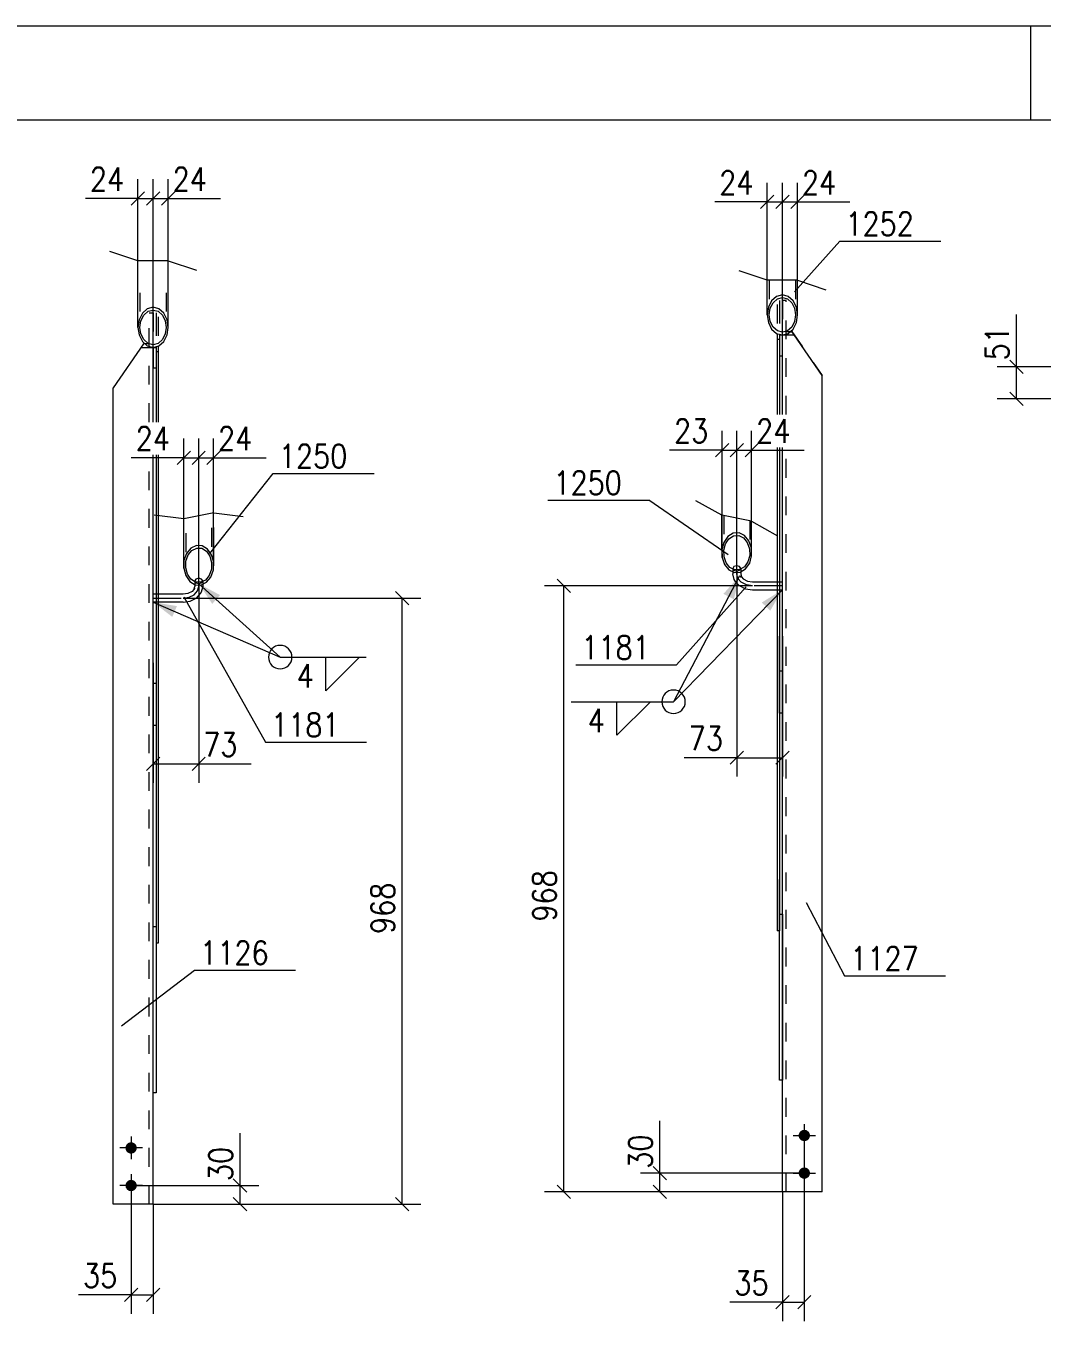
# Model space of a CAD drawing. Header units: millimetres. Extents: x 5 to 846, y 5 to 599.
# Drawn here: x 369.1 to 477.2, y 461.2 to 599 of the extents above; entities that cross this region are included whole.
import ezdxf

# ---------------------------------------------------------------- set-up
doc = ezdxf.new("R2010")
doc.units = ezdxf.units.MM
for name, pattern in [('XKITLINE00', [0]), ('XKITLINE02', [4, 2, -2]), ('XKITLINE03', [6, 3, -1, 1, -1])]:
    doc.linetypes.add(name, pattern=pattern)
for name, color, linetype, lineweight in [('Cota', 4, 'Continuous', 0), ('Marca da peça', 2, 'Continuous', 0), ('Objeto gráfico', 3, 'Continuous', 0), ('Outro tipo de objeto', 7, 'Continuous', 0), ('Parafuso', 3, 'Continuous', 0), ('Peça', 2, 'Continuous', 0), ('Solda', 1, 'Continuous', 0)]:
    doc.layers.add(name, color=color, linetype=linetype, lineweight=lineweight)
doc.styles.add('ROMANS', font='ROMANS__.TTF')
doc.styles.add('SIMPLEX', font='SIMPLEX_.TTF')

# ---------------------------------------------------------------- blocks, each defined once
blk = doc.blocks.new('*A42')
at = {"layer": 'Peça', "color": 7, "linetype": 'XKITLINE02', "lineweight": 0}
for p, q in [((382.99, 568.03), (382.99, 564.87)), ((383.22, 568.03), (383.22, 564.93))]:
    blk.add_line(p, q, dxfattribs=at)
at = {"layer": 'Peça', "color": 4, "linetype": 'XKITLINE00', "lineweight": 0}
for p, q in [((382.99, 564.87), (382.99, 556.84)), ((382.99, 564.35), (383.22, 564.35)), ((383.22, 564.93), (383.22, 556.84)), ((382.99, 553.34), (382.99, 501.38)), ((383.22, 553.34), (383.22, 501.38)), ((383.22, 501.38), (382.99, 501.38))]:
    blk.add_line(p, q, dxfattribs=at)
blk = doc.blocks.new('*A43')
at = {"layer": 'Peça', "color": 7, "linetype": 'XKITLINE02', "lineweight": 0}
for p, q in [((382.67, 568.47), (382.67, 564.79)), ((382.99, 568.47), (382.99, 564.87))]:
    blk.add_line(p, q, dxfattribs=at)
at = {"layer": 'Peça', "color": 4, "linetype": 'XKITLINE00', "lineweight": 0}
for p, q in [((382.67, 564.79), (382.99, 564.79)), ((382.67, 564.79), (382.67, 562.58)), ((382.99, 564.87), (382.99, 562.58)), ((382.99, 562.58), (382.67, 562.58))]:
    blk.add_line(p, q, dxfattribs=at)
blk = doc.blocks.new('*A44')
at = {"layer": 'Peça', "color": 4, "linetype": 'XKITLINE00', "lineweight": 0}
for p, q in [((381.06, 566.92), (381.06, 570.6)), ((384.28, 566.92), (384.28, 570.6)), ((381.53, 568.43), (381.18, 567.74)), ((381.38, 567.63), (381.68, 568.23)), ((382.05, 568.89), (381.53, 568.43)), ((381.68, 568.23), (382.14, 568.63)), ((382.67, 569.06), (382.05, 568.89)), ((382.14, 568.63), (382.67, 568.77)), ((383.29, 568.89), (382.67, 569.06)), ((382.67, 568.77), (383.2, 568.63)), ((383.2, 568.63), (383.66, 568.23)), ((383.81, 568.43), (383.29, 568.89)), ((383.66, 568.23), (383.96, 567.63)), ((384.16, 567.74), (383.81, 568.43)), ((381.18, 567.74), (381.06, 566.92)), ((381.06, 566.92), (381.18, 566.11)), ((381.28, 566.92), (381.38, 567.63)), ((381.38, 566.22), (381.28, 566.92)), ((383.96, 567.63), (384.06, 566.92)), ((384.06, 566.92), (383.96, 566.22)), ((384.28, 566.92), (384.16, 567.74)), ((384.16, 566.11), (384.28, 566.92)), ((381.18, 566.11), (381.53, 565.41)), ((381.68, 565.62), (381.38, 566.22)), ((381.53, 565.41), (382.05, 564.95)), ((382.14, 565.22), (381.68, 565.62)), ((382.67, 565.08), (382.14, 565.22)), ((383.2, 565.22), (382.67, 565.08)), ((383.66, 565.62), (383.2, 565.22)), ((383.29, 564.95), (383.81, 565.41)), ((383.96, 566.22), (383.66, 565.62)), ((383.81, 565.41), (384.16, 566.11)), ((382.05, 564.95), (382.67, 564.79)), ((382.67, 564.79), (383.29, 564.95))]:
    blk.add_line(p, q, dxfattribs=at)
at = {"layer": 'Peça', "color": 7, "linetype": 'XKITLINE02', "lineweight": 0}
for p, q in [((381.28, 570.6), (381.28, 566.92)), ((384.06, 570.6), (384.06, 566.92))]:
    blk.add_line(p, q, dxfattribs=at)
blk = doc.blocks.new('*A45')
at = {"layer": 'Peça', "color": 7, "linetype": 'XKITLINE02', "lineweight": 0}
blk.add_line((382.67, 503.15), (382.67, 506.83), dxfattribs=at)
at = {"layer": 'Peça', "color": 4, "linetype": 'XKITLINE00', "lineweight": 0}
for p, q in [((382.99, 506.83), (382.99, 485.48)), ((382.67, 503.15), (382.99, 503.15)), ((382.67, 485.48), (382.67, 503.15)), ((382.99, 485.48), (382.67, 485.48))]:
    blk.add_line(p, q, dxfattribs=at)
blk = doc.blocks.new('*A46')
at = {"layer": 'Peça', "color": 4, "linetype": 'XKITLINE00', "lineweight": 0}
for p, q in [((382.67, 524.55), (382.67, 532.74)), ((382.99, 532.74), (382.99, 524.55)), ((382.67, 529.06), (382.99, 529.06)), ((382.99, 524.55), (382.67, 524.55))]:
    blk.add_line(p, q, dxfattribs=at)
blk = doc.blocks.new('*A47')
at = {"layer": 'Peça', "color": 4, "linetype": 'XKITLINE00', "lineweight": 0}
for p, q in [((385.94, 541.28), (385.94, 544.96)), ((389.12, 541.94), (389.12, 545.62)), ((386.69, 543.43), (386.23, 542.87)), ((386.4, 542.7), (386.8, 543.19)), ((387.28, 543.72), (386.69, 543.43)), ((386.8, 543.19), (387.31, 543.44)), ((387.91, 543.68), (387.28, 543.72)), ((387.31, 543.44), (387.86, 543.41)), ((387.86, 543.41), (388.35, 543.1)), ((388.48, 543.33), (387.91, 543.68)), ((388.35, 543.1), (388.72, 542.57)), ((388.9, 542.72), (388.48, 543.33)), ((385.96, 542.12), (385.94, 541.28)), ((386.23, 542.87), (385.96, 542.12)), ((386.15, 541.33), (386.17, 542.05)), ((386.17, 542.05), (386.4, 542.7)), ((388.72, 542.57), (388.9, 541.9)), ((388.9, 541.9), (388.88, 541.18)), ((389.12, 541.94), (388.9, 542.72)), ((389.09, 541.11), (389.12, 541.94)), ((385.94, 541.28), (386.15, 540.5)), ((386.34, 540.65), (386.15, 541.33)), ((386.15, 540.5), (386.58, 539.89)), ((386.7, 540.12), (386.34, 540.65)), ((388.65, 540.52), (388.25, 540.03)), ((388.36, 539.79), (388.83, 540.35)), ((388.88, 541.18), (388.65, 540.52)), ((388.83, 540.35), (389.09, 541.11)), ((386.58, 539.89), (387.15, 539.54)), ((387.2, 539.82), (386.7, 540.12)), ((387.15, 539.54), (387.77, 539.5)), ((387.74, 539.79), (387.2, 539.82)), ((388.25, 540.03), (387.74, 539.79)), ((387.77, 539.5), (388.36, 539.79))]:
    blk.add_line(p, q, dxfattribs=at)
at = {"layer": 'Peça', "color": 7, "linetype": 'XKITLINE02', "lineweight": 0}
for p, q in [((386.15, 545.01), (386.15, 541.33)), ((388.9, 545.58), (388.9, 541.9))]:
    blk.add_line(p, q, dxfattribs=at)
blk = doc.blocks.new('*A48')
at = {"layer": 'Peça', "color": 4, "linetype": 'XKITLINE00', "lineweight": 0}
for p, q in [((387.02, 539.04), (386.83, 538.83)), ((387.01, 539), (387.1, 539.36)), ((387.1, 539.56), (387.1, 539.36)), ((387.95, 539.36), (387.79, 538.75)), ((387.95, 539.59), (387.95, 539.36)), ((382.99, 538.52), (382.67, 538.52)), ((382.99, 537.68), (382.67, 537.68)), ((385.86, 538.52), (383.22, 538.52)), ((385.86, 537.68), (383.22, 537.68)), ((386.38, 538.6), (385.86, 538.52)), ((385.86, 537.68), (386.61, 537.79)), ((386.83, 538.83), (386.38, 538.6)), ((386.61, 537.79), (387.25, 538.11)), ((387.68, 538.59), (387.25, 538.11)), ((387.79, 538.75), (387.68, 538.59))]:
    blk.add_line(p, q, dxfattribs=at)
at = {"layer": 'Peça', "color": 7, "linetype": 'XKITLINE02', "lineweight": 0}
for p, q in [((387.01, 539), (387.12, 539.16)), ((387.12, 539.16), (387.02, 539.04)), ((387.23, 540.14), (387.1, 539.94)), ((387.1, 539.94), (387.1, 539.56)), ((387.1, 539.94), (387.23, 539.75)), ((387.53, 540.22), (387.23, 540.14)), ((387.23, 539.75), (387.53, 539.67)), ((387.83, 540.14), (387.53, 540.22)), ((387.53, 539.67), (387.83, 539.75)), ((387.95, 539.94), (387.83, 540.14)), ((387.83, 539.75), (387.95, 539.94)), ((387.95, 539.94), (387.95, 539.59)), ((382.67, 537.68), (382.67, 538.52)), ((383.22, 538.52), (382.99, 538.52)), ((383.22, 537.68), (382.99, 537.68))]:
    blk.add_line(p, q, dxfattribs=at)
at = {"layer": 'Peça', "color": 7, "linetype": 'XKITLINE03', "lineweight": 0}
for p, q in [((387.4, 538.88), (387.53, 539.36)), ((387.53, 539.36), (387.53, 539.94)), ((382.67, 538.1), (385.86, 538.1)), ((385.86, 538.1), (386.5, 538.2)), ((386.5, 538.2), (387.04, 538.47)), ((387.04, 538.47), (387.4, 538.88))]:
    blk.add_line(p, q, dxfattribs=at)
blk = doc.blocks.new('*A49')
at = {"layer": 'Parafuso'}
for points in [[(380.31, 479), (380.28, 479), (380.25, 479), (380.22, 479.01), (380.19, 479.02), (380.16, 479.02), (380.13, 479.03), (380.11, 479.04), (380.08, 479.06), (380.05, 479.07), (380.03, 479.08), (380, 479.1), (379.98, 479.12), (379.96, 479.13), (379.93, 479.15), (379.91, 479.17), (379.89, 479.2), (379.87, 479.22), (379.85, 479.24), (379.84, 479.26), (379.82, 479.29), (379.81, 479.32), (379.79, 479.34), (379.78, 479.37), (379.77, 479.4), (379.76, 479.42), (379.75, 479.45), (379.75, 479.48), (379.74, 479.51), (379.74, 479.54), (379.74, 479.57), (379.74, 479.6), (379.74, 479.63), (379.74, 479.66), (379.74, 479.69), (379.75, 479.72), (379.75, 479.74), (379.76, 479.77), (379.77, 479.8), (379.78, 479.83), (379.79, 479.85), (379.81, 479.88), (379.82, 479.91), (379.84, 479.93), (379.85, 479.96), (379.87, 479.98), (379.89, 480), (379.91, 480.02), (379.93, 480.04), (379.96, 480.06), (379.98, 480.08), (380, 480.1), (380.03, 480.11), (380.05, 480.13), (380.08, 480.14), (380.11, 480.15), (380.13, 480.16), (380.16, 480.17), (380.19, 480.18), (380.22, 480.19), (380.25, 480.19), (380.28, 480.2), (380.31, 480.2), (380.34, 480.2), (380.37, 480.2), (380.4, 480.2), (380.42, 480.19), (380.45, 480.19), (380.48, 480.18), (380.51, 480.17), (380.54, 480.16), (380.57, 480.15), (380.59, 480.14), (380.62, 480.13), (380.65, 480.11), (380.67, 480.1), (380.69, 480.08), (380.72, 480.06), (380.74, 480.04), (380.76, 480.02), (380.78, 480), (380.8, 479.98), (380.82, 479.96), (380.84, 479.93), (380.85, 479.91), (380.87, 479.88), (380.88, 479.85), (380.89, 479.83), (380.9, 479.8), (380.91, 479.77), (380.92, 479.74), (380.93, 479.72), (380.93, 479.69), (380.93, 479.66), (380.94, 479.63), (380.94, 479.6), (380.94, 479.57), (380.93, 479.54), (380.93, 479.51), (380.93, 479.48), (380.92, 479.45), (380.91, 479.42), (380.9, 479.4), (380.89, 479.37), (380.88, 479.34), (380.87, 479.32), (380.85, 479.29), (380.84, 479.26), (380.82, 479.24), (380.8, 479.22), (380.78, 479.2), (380.76, 479.17), (380.74, 479.15), (380.72, 479.13), (380.69, 479.12), (380.67, 479.1), (380.65, 479.08), (380.62, 479.07), (380.59, 479.06), (380.57, 479.04), (380.54, 479.03), (380.51, 479.02), (380.48, 479.02), (380.45, 479.01), (380.42, 479), (380.4, 479), (380.37, 479), (380.34, 479)], [(380.31, 475), (380.28, 475), (380.25, 475), (380.22, 475.01), (380.19, 475.02), (380.16, 475.02), (380.13, 475.03), (380.11, 475.04), (380.08, 475.06), (380.05, 475.07), (380.03, 475.08), (380, 475.1), (379.98, 475.12), (379.96, 475.13), (379.93, 475.15), (379.91, 475.17), (379.89, 475.2), (379.87, 475.22), (379.85, 475.24), (379.84, 475.26), (379.82, 475.29), (379.81, 475.32), (379.79, 475.34), (379.78, 475.37), (379.77, 475.4), (379.76, 475.42), (379.75, 475.45), (379.75, 475.48), (379.74, 475.51), (379.74, 475.54), (379.74, 475.57), (379.74, 475.6), (379.74, 475.63), (379.74, 475.66), (379.74, 475.69), (379.75, 475.72), (379.75, 475.74), (379.76, 475.77), (379.77, 475.8), (379.78, 475.83), (379.79, 475.85), (379.81, 475.88), (379.82, 475.91), (379.84, 475.93), (379.85, 475.96), (379.87, 475.98), (379.89, 476), (379.91, 476.02), (379.93, 476.04), (379.96, 476.06), (379.98, 476.08), (380, 476.1), (380.03, 476.11), (380.05, 476.13), (380.08, 476.14), (380.11, 476.15), (380.13, 476.16), (380.16, 476.17), (380.19, 476.18), (380.22, 476.19), (380.25, 476.19), (380.28, 476.2), (380.31, 476.2), (380.34, 476.2), (380.37, 476.2), (380.4, 476.2), (380.42, 476.19), (380.45, 476.19), (380.48, 476.18), (380.51, 476.17), (380.54, 476.16), (380.57, 476.15), (380.59, 476.14), (380.62, 476.13), (380.65, 476.11), (380.67, 476.1), (380.69, 476.08), (380.72, 476.06), (380.74, 476.04), (380.76, 476.02), (380.78, 476), (380.8, 475.98), (380.82, 475.96), (380.84, 475.93), (380.85, 475.91), (380.87, 475.88), (380.88, 475.85), (380.89, 475.83), (380.9, 475.8), (380.91, 475.77), (380.92, 475.74), (380.93, 475.72), (380.93, 475.69), (380.93, 475.66), (380.94, 475.63), (380.94, 475.6), (380.94, 475.57), (380.93, 475.54), (380.93, 475.51), (380.93, 475.48), (380.92, 475.45), (380.91, 475.42), (380.9, 475.4), (380.89, 475.37), (380.88, 475.34), (380.87, 475.32), (380.85, 475.29), (380.84, 475.26), (380.82, 475.24), (380.8, 475.22), (380.78, 475.2), (380.76, 475.17), (380.74, 475.15), (380.72, 475.13), (380.69, 475.12), (380.67, 475.1), (380.65, 475.08), (380.62, 475.07), (380.59, 475.06), (380.57, 475.04), (380.54, 475.03), (380.51, 475.02), (380.48, 475.02), (380.45, 475.01), (380.42, 475), (380.4, 475), (380.37, 475), (380.34, 475)]]:
    blk.add_hatch(color=7, dxfattribs=at).paths.add_polyline_path(points, flags=17)
at = {"layer": 'Parafuso', "color": 7, "linetype": 'XKITLINE00', "lineweight": 0}
for p, q in [((380.34, 480.8), (380.34, 478.4)), ((381.54, 479.6), (379.14, 479.6)), ((381.54, 475.6), (379.14, 475.6)), ((380.34, 476.8), (380.34, 474.4))]:
    blk.add_line(p, q, dxfattribs=at)
blk = doc.blocks.new('*A50')
at = {"layer": 'Peça', "color": 7, "linetype": 'XKITLINE02', "lineweight": 0}
for p, q in [((382.25, 556.84), (382.25, 568.47)), ((382.25, 568.47), (382.67, 568.47)), ((382.67, 564.79), (382.67, 568.47)), ((382.25, 565.16), (381.82, 565.16)), ((382.25, 473.6), (382.25, 553.34))]:
    blk.add_line(p, q, dxfattribs=at)
at = {"layer": 'Peça', "color": 4, "linetype": 'XKITLINE00', "lineweight": 0}
for p, q in [((381.67, 565.16), (378.44, 560.49)), ((381.82, 565.16), (381.67, 565.16)), ((381.42, 564.79), (382.67, 564.79)), ((382.67, 556.84), (382.67, 564.79)), ((378.44, 473.6), (378.44, 560.49)), ((382.67, 473.6), (382.67, 553.34)), ((382.67, 473.6), (378.44, 473.6))]:
    blk.add_line(p, q, dxfattribs=at)
blk = doc.blocks.new('*A59')
at = {"layer": 'Peça', "color": 4, "linetype": 'XKITLINE00', "lineweight": 0}
for p, q in [((443.17, 543.26), (443.17, 546.94)), ((446.35, 542.61), (446.35, 546.29)), ((443.81, 544.66), (443.39, 544.04)), ((444.38, 545.01), (443.81, 544.66)), ((443.94, 544.43), (444.43, 544.73)), ((445.01, 545.04), (444.38, 545.01)), ((444.43, 544.73), (444.98, 544.76)), ((444.98, 544.76), (445.49, 544.51)), ((445.6, 544.76), (445.01, 545.04)), ((445.49, 544.51), (445.89, 544.02)), ((446.06, 544.19), (445.6, 544.76)), ((443.39, 544.04), (443.17, 543.26)), ((443.17, 543.26), (443.2, 542.43)), ((443.39, 543.22), (443.57, 543.9)), ((443.41, 542.5), (443.39, 543.22)), ((443.57, 543.9), (443.94, 544.43)), ((445.89, 544.02), (446.12, 543.37)), ((446.33, 543.44), (446.06, 544.19)), ((446.12, 543.37), (446.14, 542.65)), ((446.35, 542.61), (446.33, 543.44)), ((443.2, 542.43), (443.46, 541.68)), ((443.64, 541.85), (443.41, 542.5)), ((444.04, 541.36), (443.64, 541.85)), ((445.95, 541.97), (445.59, 541.44)), ((445.71, 541.21), (446.14, 541.82)), ((446.14, 542.65), (445.95, 541.97)), ((446.14, 541.82), (446.35, 542.61)), ((443.46, 541.68), (443.93, 541.11)), ((443.93, 541.11), (444.52, 540.83)), ((444.55, 541.11), (444.04, 541.36)), ((444.52, 540.83), (445.14, 540.86)), ((445.09, 541.14), (444.55, 541.11)), ((445.59, 541.44), (445.09, 541.14)), ((445.14, 540.86), (445.71, 541.21))]:
    blk.add_line(p, q, dxfattribs=at)
at = {"layer": 'Peça', "color": 7, "linetype": 'XKITLINE02', "lineweight": 0}
for p, q in [((443.39, 546.9), (443.39, 543.22)), ((446.14, 546.33), (446.14, 542.65))]:
    blk.add_line(p, q, dxfattribs=at)
blk = doc.blocks.new('*A60')
at = {"layer": 'Peça', "color": 7, "linetype": 'XKITLINE02', "lineweight": 0}
for p, q in [((449.07, 569.35), (449.07, 566.26)), ((449.3, 569.35), (449.3, 566.2))]:
    blk.add_line(p, q, dxfattribs=at)
at = {"layer": 'Peça', "color": 4, "linetype": 'XKITLINE00', "lineweight": 0}
for p, q in [((449.07, 566.26), (449.07, 557.65)), ((449.07, 565.67), (449.3, 565.67)), ((449.3, 566.2), (449.3, 557.65)), ((449.07, 554.15), (449.07, 502.7)), ((449.3, 554.15), (449.3, 502.7)), ((449.3, 502.7), (449.07, 502.7))]:
    blk.add_line(p, q, dxfattribs=at)
blk = doc.blocks.new('*A61')
at = {"layer": 'Parafuso'}
for points in [[(451.98, 481.52), (452.01, 481.52), (452.04, 481.51), (452.07, 481.51), (452.1, 481.5), (452.13, 481.5), (452.16, 481.49), (452.18, 481.48), (452.21, 481.46), (452.24, 481.45), (452.26, 481.44), (452.29, 481.42), (452.31, 481.4), (452.33, 481.38), (452.36, 481.37), (452.38, 481.35), (452.4, 481.32), (452.42, 481.3), (452.44, 481.28), (452.45, 481.25), (452.47, 481.23), (452.48, 481.2), (452.5, 481.18), (452.51, 481.15), (452.52, 481.12), (452.53, 481.1), (452.54, 481.07), (452.54, 481.04), (452.55, 481.01), (452.55, 480.98), (452.55, 480.95), (452.55, 480.92), (452.55, 480.89), (452.55, 480.86), (452.55, 480.83), (452.54, 480.8), (452.54, 480.78), (452.53, 480.75), (452.52, 480.72), (452.51, 480.69), (452.5, 480.66), (452.48, 480.64), (452.47, 480.61), (452.45, 480.59), (452.44, 480.56), (452.42, 480.54), (452.4, 480.52), (452.38, 480.5), (452.36, 480.48), (452.33, 480.46), (452.31, 480.44), (452.29, 480.42), (452.26, 480.41), (452.24, 480.39), (452.21, 480.38), (452.18, 480.37), (452.16, 480.36), (452.13, 480.35), (452.1, 480.34), (452.07, 480.33), (452.04, 480.33), (452.01, 480.32), (451.98, 480.32), (451.95, 480.32), (451.92, 480.32), (451.89, 480.32), (451.87, 480.33), (451.84, 480.33), (451.81, 480.34), (451.78, 480.35), (451.75, 480.36), (451.72, 480.37), (451.7, 480.38), (451.67, 480.39), (451.65, 480.41), (451.62, 480.42), (451.6, 480.44), (451.57, 480.46), (451.55, 480.48), (451.53, 480.5), (451.51, 480.52), (451.49, 480.54), (451.47, 480.56), (451.45, 480.59), (451.44, 480.61), (451.42, 480.64), (451.41, 480.66), (451.4, 480.69), (451.39, 480.72), (451.38, 480.75), (451.37, 480.78), (451.37, 480.8), (451.36, 480.83), (451.36, 480.86), (451.35, 480.89), (451.35, 480.92), (451.35, 480.95), (451.36, 480.98), (451.36, 481.01), (451.37, 481.04), (451.37, 481.07), (451.38, 481.1), (451.39, 481.12), (451.4, 481.15), (451.41, 481.18), (451.42, 481.2), (451.44, 481.23), (451.45, 481.25), (451.47, 481.28), (451.49, 481.3), (451.51, 481.32), (451.53, 481.35), (451.55, 481.37), (451.57, 481.38), (451.6, 481.4), (451.62, 481.42), (451.65, 481.44), (451.67, 481.45), (451.7, 481.46), (451.72, 481.48), (451.75, 481.49), (451.78, 481.5), (451.81, 481.5), (451.84, 481.51), (451.87, 481.51), (451.89, 481.52), (451.92, 481.52), (451.95, 481.52)], [(451.98, 477.52), (452.01, 477.52), (452.04, 477.51), (452.07, 477.51), (452.1, 477.5), (452.13, 477.5), (452.16, 477.49), (452.18, 477.48), (452.21, 477.46), (452.24, 477.45), (452.26, 477.44), (452.29, 477.42), (452.31, 477.4), (452.33, 477.38), (452.36, 477.37), (452.38, 477.35), (452.4, 477.32), (452.42, 477.3), (452.44, 477.28), (452.45, 477.25), (452.47, 477.23), (452.48, 477.2), (452.5, 477.18), (452.51, 477.15), (452.52, 477.12), (452.53, 477.1), (452.54, 477.07), (452.54, 477.04), (452.55, 477.01), (452.55, 476.98), (452.55, 476.95), (452.55, 476.92), (452.55, 476.89), (452.55, 476.86), (452.55, 476.83), (452.54, 476.8), (452.54, 476.78), (452.53, 476.75), (452.52, 476.72), (452.51, 476.69), (452.5, 476.66), (452.48, 476.64), (452.47, 476.61), (452.45, 476.59), (452.44, 476.56), (452.42, 476.54), (452.4, 476.52), (452.38, 476.5), (452.36, 476.48), (452.33, 476.46), (452.31, 476.44), (452.29, 476.42), (452.26, 476.41), (452.24, 476.39), (452.21, 476.38), (452.18, 476.37), (452.16, 476.36), (452.13, 476.35), (452.1, 476.34), (452.07, 476.33), (452.04, 476.33), (452.01, 476.32), (451.98, 476.32), (451.95, 476.32), (451.92, 476.32), (451.89, 476.32), (451.87, 476.33), (451.84, 476.33), (451.81, 476.34), (451.78, 476.35), (451.75, 476.36), (451.72, 476.37), (451.7, 476.38), (451.67, 476.39), (451.65, 476.41), (451.62, 476.42), (451.6, 476.44), (451.57, 476.46), (451.55, 476.48), (451.53, 476.5), (451.51, 476.52), (451.49, 476.54), (451.47, 476.56), (451.45, 476.59), (451.44, 476.61), (451.42, 476.64), (451.41, 476.66), (451.4, 476.69), (451.39, 476.72), (451.38, 476.75), (451.37, 476.78), (451.37, 476.8), (451.36, 476.83), (451.36, 476.86), (451.35, 476.89), (451.35, 476.92), (451.35, 476.95), (451.36, 476.98), (451.36, 477.01), (451.37, 477.04), (451.37, 477.07), (451.38, 477.1), (451.39, 477.12), (451.4, 477.15), (451.41, 477.18), (451.42, 477.2), (451.44, 477.23), (451.45, 477.25), (451.47, 477.28), (451.49, 477.3), (451.51, 477.32), (451.53, 477.35), (451.55, 477.37), (451.57, 477.38), (451.6, 477.4), (451.62, 477.42), (451.65, 477.44), (451.67, 477.45), (451.7, 477.46), (451.72, 477.48), (451.75, 477.49), (451.78, 477.5), (451.81, 477.5), (451.84, 477.51), (451.87, 477.51), (451.89, 477.52), (451.92, 477.52), (451.95, 477.52)]]:
    blk.add_hatch(color=7, dxfattribs=at).paths.add_polyline_path(points, flags=17)
at = {"layer": 'Parafuso', "color": 7, "linetype": 'XKITLINE00', "lineweight": 0}
for p, q in [((451.95, 482.12), (451.95, 479.72)), ((450.75, 480.92), (453.15, 480.92)), ((450.75, 476.92), (453.15, 476.92)), ((451.95, 478.12), (451.95, 475.72))]:
    blk.add_line(p, q, dxfattribs=at)
blk = doc.blocks.new('*A62')
at = {"layer": 'Peça', "color": 7, "linetype": 'XKITLINE02', "lineweight": 0}
for p, q in [((450.04, 569.79), (449.62, 569.79)), ((449.62, 569.79), (449.62, 566.11)), ((450.04, 557.65), (450.04, 569.79)), ((450.04, 566.48), (450.47, 566.48)), ((450.62, 566.48), (453.85, 561.81)), ((450.04, 474.92), (450.04, 554.15))]:
    blk.add_line(p, q, dxfattribs=at)
at = {"layer": 'Peça', "color": 4, "linetype": 'XKITLINE00', "lineweight": 0}
for p, q in [((449.62, 566.11), (450.87, 566.11)), ((449.62, 557.65), (449.62, 566.11)), ((450.47, 566.48), (450.62, 566.48)), ((450.87, 566.11), (450.62, 566.48)), ((453.85, 561.81), (450.87, 566.11)), ((453.85, 474.92), (453.85, 561.81)), ((449.62, 474.92), (449.62, 554.15)), ((453.85, 474.92), (449.62, 474.92))]:
    blk.add_line(p, q, dxfattribs=at)
blk = doc.blocks.new('*A63')
at = {"layer": 'Peça', "color": 7, "linetype": 'XKITLINE02', "lineweight": 0}
for p, q in [((444.46, 541.46), (444.34, 541.27)), ((444.34, 541.27), (444.34, 540.91)), ((444.34, 541.27), (444.46, 541.07)), ((444.76, 541.55), (444.46, 541.46)), ((444.46, 541.07), (444.76, 540.99)), ((445.06, 541.46), (444.76, 541.55)), ((444.76, 540.99), (445.06, 541.07)), ((445.19, 541.27), (445.06, 541.46)), ((445.06, 541.07), (445.19, 541.27)), ((445.17, 540.48), (445.27, 540.37)), ((445.28, 540.32), (445.17, 540.48)), ((445.19, 541.27), (445.19, 540.89)), ((449.07, 539.85), (449.3, 539.85)), ((449.07, 539), (449.3, 539)), ((449.62, 539), (449.62, 539.85))]:
    blk.add_line(p, q, dxfattribs=at)
at = {"layer": 'Peça', "color": 4, "linetype": 'XKITLINE00', "lineweight": 0}
for p, q in [((444.34, 540.91), (444.34, 540.68)), ((444.5, 540.08), (444.34, 540.68)), ((445.19, 540.89), (445.19, 540.68)), ((445.19, 540.68), (445.28, 540.32)), ((445.27, 540.37), (445.46, 540.15)), ((444.61, 539.92), (444.5, 540.08)), ((445.04, 539.44), (444.61, 539.92)), ((445.04, 539.44), (445.68, 539.11)), ((445.46, 540.15), (445.91, 539.92)), ((445.68, 539.11), (446.43, 539)), ((445.91, 539.92), (446.43, 539.85)), ((446.43, 539.85), (449.07, 539.85)), ((446.43, 539), (449.07, 539)), ((449.3, 539.85), (449.62, 539.85)), ((449.3, 539), (449.62, 539))]:
    blk.add_line(p, q, dxfattribs=at)
at = {"layer": 'Peça', "color": 7, "linetype": 'XKITLINE03', "lineweight": 0}
for p, q in [((444.76, 540.68), (444.76, 541.27)), ((444.89, 540.2), (444.76, 540.68)), ((445.25, 539.79), (444.89, 540.2)), ((445.79, 539.52), (445.25, 539.79)), ((446.43, 539.42), (445.79, 539.52)), ((449.62, 539.42), (446.43, 539.42))]:
    blk.add_line(p, q, dxfattribs=at)
blk = doc.blocks.new('*A64')
at = {"layer": 'Peça', "color": 4, "linetype": 'XKITLINE00', "lineweight": 0}
for p, q in [((449.3, 486.8), (449.3, 508.15)), ((449.3, 504.47), (449.62, 504.47)), ((449.62, 504.47), (449.62, 486.8)), ((449.62, 486.8), (449.3, 486.8))]:
    blk.add_line(p, q, dxfattribs=at)
at = {"layer": 'Peça', "color": 7, "linetype": 'XKITLINE02', "lineweight": 0}
blk.add_line((449.62, 504.47), (449.62, 508.15), dxfattribs=at)
blk = doc.blocks.new('*A65')
at = {"layer": 'Peça', "color": 4, "linetype": 'XKITLINE00', "lineweight": 0}
for p, q in [((448.01, 568.24), (448.01, 571.93)), ((451.23, 568.24), (451.23, 571.93)), ((448.48, 569.75), (448.13, 569.06)), ((448.33, 568.95), (448.64, 569.55)), ((449, 570.22), (448.48, 569.75)), ((448.64, 569.55), (449.09, 569.95)), ((449.62, 570.38), (449, 570.22)), ((449.09, 569.95), (449.62, 570.09)), ((450.24, 570.22), (449.62, 570.38)), ((449.62, 570.09), (450.15, 569.95)), ((450.15, 569.95), (450.61, 569.55)), ((450.76, 569.75), (450.24, 570.22)), ((450.61, 569.55), (450.91, 568.95)), ((451.11, 569.06), (450.76, 569.75)), ((448.13, 569.06), (448.01, 568.24)), ((448.01, 568.24), (448.13, 567.43)), ((448.23, 568.24), (448.33, 568.95)), ((448.33, 567.54), (448.23, 568.24)), ((450.91, 568.95), (451.01, 568.24)), ((451.01, 568.24), (450.91, 567.54)), ((451.23, 568.24), (451.11, 569.06)), ((451.11, 567.43), (451.23, 568.24)), ((448.13, 567.43), (448.48, 566.74)), ((448.64, 566.94), (448.33, 567.54)), ((448.48, 566.74), (449, 566.27)), ((449.09, 566.54), (448.64, 566.94)), ((449.62, 566.4), (449.09, 566.54)), ((450.15, 566.54), (449.62, 566.4)), ((450.61, 566.94), (450.15, 566.54)), ((450.24, 566.27), (450.76, 566.74)), ((450.91, 567.54), (450.61, 566.94)), ((450.76, 566.74), (451.11, 567.43)), ((449, 566.27), (449.62, 566.11)), ((449.62, 566.11), (450.24, 566.27))]:
    blk.add_line(p, q, dxfattribs=at)
at = {"layer": 'Peça', "color": 7, "linetype": 'XKITLINE02', "lineweight": 0}
for p, q in [((448.23, 571.93), (448.23, 568.24)), ((451.01, 571.93), (451.01, 568.24))]:
    blk.add_line(p, q, dxfattribs=at)
blk = doc.blocks.new('*A66')
at = {"layer": 'Peça', "color": 4, "linetype": 'XKITLINE00', "lineweight": 0}
for p, q in [((449.3, 525.87), (449.3, 534.06)), ((449.62, 534.06), (449.62, 525.87)), ((449.3, 530.38), (449.62, 530.38)), ((449.62, 525.87), (449.3, 525.87))]:
    blk.add_line(p, q, dxfattribs=at)
blk = doc.blocks.new('*A67')
at = {"layer": 'Peça', "color": 7, "linetype": 'XKITLINE02', "lineweight": 0}
for p, q in [((449.3, 569.79), (449.3, 566.19)), ((449.62, 566.11), (449.62, 569.79))]:
    blk.add_line(p, q, dxfattribs=at)
at = {"layer": 'Peça', "color": 4, "linetype": 'XKITLINE00', "lineweight": 0}
for p, q in [((449.3, 566.19), (449.3, 563.9)), ((449.3, 566.11), (449.62, 566.11)), ((449.62, 563.9), (449.62, 566.11)), ((449.3, 563.9), (449.62, 563.9))]:
    blk.add_line(p, q, dxfattribs=at)
blk = doc.blocks.new('*A121')
at = {"layer": 'Objeto gráfico', "color": 7, "linetype": 'XKITLINE00', "lineweight": 0}
for p, q in [((385.94, 546.55), (382.8, 546.95)), ((389.12, 547.18), (385.94, 546.55)), ((389.12, 547.18), (392.25, 546.78))]:
    blk.add_line(p, q, dxfattribs=at)
blk = doc.blocks.new('*A122')
at = {"layer": 'Objeto gráfico', "color": 7, "linetype": 'XKITLINE00', "lineweight": 0}
for p, q in [((381.06, 574.01), (378.06, 575.01)), ((384.28, 574.01), (381.06, 574.01)), ((384.28, 574.01), (387.28, 573.01))]:
    blk.add_line(p, q, dxfattribs=at)
blk = doc.blocks.new('*A127')
at = {"layer": 'Objeto gráfico', "color": 7, "linetype": 'XKITLINE00', "lineweight": 0}
for p, q in [((448.01, 571.93), (445.01, 572.93)), ((451.23, 571.93), (448.01, 571.93)), ((451.23, 571.93), (454.23, 570.92))]:
    blk.add_line(p, q, dxfattribs=at)
blk = doc.blocks.new('*A128')
at = {"layer": 'Objeto gráfico', "color": 7, "linetype": 'XKITLINE00', "lineweight": 0}
for p, q in [((443.17, 546.92), (440.42, 548.48)), ((446.35, 546.29), (443.17, 546.92)), ((446.35, 546.29), (449.1, 544.72))]:
    blk.add_line(p, q, dxfattribs=at)
blk = doc.blocks.new('*A284')
at = {"layer": 'Cota', "color": 7, "linetype": 'XKITLINE00', "lineweight": 0}
for p, q in [((382.67, 564.79), (382.67, 582.69)), ((384.28, 569.81), (384.28, 582.69)), ((383.38, 581.35), (381.96, 579.93)), ((382.67, 580.64), (384.28, 580.64)), ((384.99, 581.35), (383.57, 579.93)), ((384.28, 580.64), (389.86, 580.64)), ((384.28, 580.64), (389.86, 580.64))]:
    blk.add_line(p, q, dxfattribs=at)
at = {"layer": 'Cota', "color": 3}
for p in [(382.67, 580.64), (384.28, 580.64)]:
    blk.add_point(p, dxfattribs=at)
at = {"layer": 'Cota', "color": 3, "style": 'SIMPLEX', "width": 0.85}
blk.add_text('24', height=2.5, dxfattribs=at).set_placement((384.75, 581.44))
blk = doc.blocks.new('*A285')
at = {"layer": 'Cota', "color": 7, "linetype": 'XKITLINE00', "lineweight": 0}
for p, q in [((381.06, 569.81), (381.06, 582.69)), ((382.67, 564.79), (382.67, 582.69)), ((381.06, 580.64), (375.48, 580.64)), ((381.06, 580.64), (375.48, 580.64)), ((381.77, 581.35), (380.35, 579.93)), ((381.06, 580.64), (382.67, 580.64)), ((383.38, 581.35), (381.96, 579.93))]:
    blk.add_line(p, q, dxfattribs=at)
at = {"layer": 'Cota', "color": 3}
for p in [(381.06, 580.64), (382.67, 580.64)]:
    blk.add_point(p, dxfattribs=at)
at = {"layer": 'Cota', "color": 3, "style": 'SIMPLEX', "width": 0.85}
blk.add_text('24', height=2.5, dxfattribs=at).set_placement((375.95, 581.44))
blk = doc.blocks.new('*A286')
at = {"layer": 'Cota', "color": 7, "linetype": 'XKITLINE00', "lineweight": 0}
for p, q in [((387.53, 539.67), (387.53, 518.47)), ((382.67, 531.21), (382.67, 518.47)), ((383.38, 521.18), (381.96, 519.77)), ((388.23, 521.18), (386.82, 519.77)), ((382.67, 520.47), (387.53, 520.47)), ((387.53, 520.47), (393.11, 520.47)), ((387.53, 520.47), (393.11, 520.47))]:
    blk.add_line(p, q, dxfattribs=at)
at = {"layer": 'Cota', "color": 3}
for p in [(382.67, 520.47), (387.53, 520.47)]:
    blk.add_point(p, dxfattribs=at)
at = {"layer": 'Cota', "color": 3, "style": 'SIMPLEX', "width": 0.85}
blk.add_text('73', height=2.5, dxfattribs=at).set_placement((388, 521.27))
blk = doc.blocks.new('*A287')
at = {"layer": 'Cota', "color": 7, "linetype": 'XKITLINE00', "lineweight": 0}
for p, q in [((391.92, 475.6), (391.92, 481.18)), ((391.92, 475.6), (391.92, 481.18)), ((380.34, 475.6), (393.92, 475.6)), ((391.21, 476.31), (392.63, 474.89)), ((391.92, 473.6), (391.92, 475.6)), ((391.21, 474.31), (392.63, 472.89)), ((382.67, 473.6), (393.92, 473.6))]:
    blk.add_line(p, q, dxfattribs=at)
at = {"layer": 'Cota', "color": 3}
for p in [(391.92, 475.6), (391.92, 473.6)]:
    blk.add_point(p, dxfattribs=at)
at = {"layer": 'Cota', "color": 3, "style": 'SIMPLEX', "width": 0.85}
blk.add_text('30', height=2.5, rotation=90.0002, dxfattribs=at).set_placement((391.12, 476.07))
blk = doc.blocks.new('*A288')
at = {"layer": 'Cota', "color": 7, "linetype": 'XKITLINE00', "lineweight": 0}
for p, q in [((380.34, 475.6), (380.34, 461.96)), ((382.67, 473.6), (382.67, 461.96)), ((381.04, 464.67), (379.63, 463.26)), ((383.38, 464.67), (381.96, 463.26)), ((380.34, 463.96), (374.75, 463.96)), ((380.34, 463.96), (374.75, 463.96)), ((380.34, 463.96), (382.67, 463.96))]:
    blk.add_line(p, q, dxfattribs=at)
at = {"layer": 'Cota', "color": 3}
for p in [(380.34, 463.96), (382.67, 463.96)]:
    blk.add_point(p, dxfattribs=at)
at = {"layer": 'Cota', "color": 3, "style": 'SIMPLEX', "width": 0.85}
blk.add_text('35', height=2.5, dxfattribs=at).set_placement((375.22, 464.76))
blk = doc.blocks.new('*A289')
at = {"layer": 'Cota', "color": 7, "linetype": 'XKITLINE00', "lineweight": 0}
for p, q in [((385.86, 538.1), (411.17, 538.1)), ((408.47, 538.81), (409.88, 537.39)), ((409.17, 473.6), (409.17, 538.1)), ((408.47, 474.31), (409.88, 472.89)), ((382.67, 473.6), (411.17, 473.6))]:
    blk.add_line(p, q, dxfattribs=at)
at = {"layer": 'Cota', "color": 3}
for p in [(409.17, 538.1), (409.17, 473.6)]:
    blk.add_point(p, dxfattribs=at)
at = {"layer": 'Cota', "color": 3, "style": 'SIMPLEX', "width": 0.85}
blk.add_text('968', height=2.5, rotation=90.0002, dxfattribs=at).set_placement((408.37, 502.37))
blk = doc.blocks.new('*A290')
at = {"layer": 'Cota', "color": 7, "linetype": 'XKITLINE00', "lineweight": 0}
for p, q in [((385.94, 541.28), (385.94, 555.09)), ((387.53, 539.67), (387.53, 555.09)), ((385.94, 553.04), (380.35, 553.04)), ((385.94, 553.04), (380.35, 553.04)), ((386.64, 553.75), (385.23, 552.33)), ((385.94, 553.04), (387.53, 553.04)), ((388.23, 553.75), (386.82, 552.33))]:
    blk.add_line(p, q, dxfattribs=at)
at = {"layer": 'Cota', "color": 3}
for p in [(385.94, 553.04), (387.53, 553.04)]:
    blk.add_point(p, dxfattribs=at)
at = {"layer": 'Cota', "color": 3, "style": 'SIMPLEX', "width": 0.85}
blk.add_text('24', height=2.5, dxfattribs=at).set_placement((380.82, 553.84))
blk = doc.blocks.new('*A291')
at = {"layer": 'Cota', "color": 7, "linetype": 'XKITLINE00', "lineweight": 0}
for p, q in [((387.53, 539.67), (387.53, 555.09)), ((389.1, 541.52), (389.1, 555.09)), ((388.23, 553.75), (386.82, 552.33)), ((387.53, 553.04), (389.1, 553.04)), ((389.81, 553.75), (388.4, 552.33)), ((389.1, 553.04), (394.69, 553.04)), ((389.1, 553.04), (394.69, 553.04))]:
    blk.add_line(p, q, dxfattribs=at)
at = {"layer": 'Cota', "color": 3}
for p in [(387.53, 553.04), (389.1, 553.04)]:
    blk.add_point(p, dxfattribs=at)
at = {"layer": 'Cota', "color": 3, "style": 'SIMPLEX', "width": 0.85}
blk.add_text('24', height=2.5, dxfattribs=at).set_placement((389.58, 553.84))
blk = doc.blocks.new('*A292')
at = {"layer": 'Marca da peça', "color": 7, "linetype": 'XKITLINE00', "lineweight": 0}
for p, q in [((379.3, 492.59), (387.08, 498.52)), ((387.08, 498.52), (397.82, 498.52))]:
    blk.add_line(p, q, dxfattribs=at)
at = {"layer": 'Marca da peça', "color": 4, "style": 'ROMANS', "width": 0.85}
blk.add_text('1126', height=2.5, dxfattribs=at).set_placement((387.68, 499.12))
blk = doc.blocks.new('*A293')
at = {"layer": 'Solda'}
for points in [[(387.53, 539.64), (389.8, 538.43), (388.97, 537.5)], [(382.67, 537.68), (385.21, 537.26), (384.72, 536.11)]]:
    blk.add_hatch(color=7, dxfattribs=at).paths.add_polyline_path(points, flags=17)
at = {"layer": 'Solda', "color": 7, "linetype": 'XKITLINE00', "lineweight": 0}
for p, q in [((387.53, 539.64), (396.2, 531.83)), ((382.67, 537.68), (396.2, 531.83)), ((396.2, 531.83), (405.34, 531.83))]:
    blk.add_line(p, q, dxfattribs=at)
at = {"layer": 'Solda', "color": 3, "linetype": 'XKITLINE00', "lineweight": 0}
for p, q in [((401.05, 531.83), (404.62, 531.83)), ((404.62, 531.83), (401.05, 528.26)), ((401.05, 528.26), (401.05, 531.83))]:
    blk.add_line(p, q, dxfattribs=at)
for start, end in [(90, 270), (270, 90)]:
    blk.add_arc((396.2, 531.83), 1.25, start, end, dxfattribs=at)
at = {"layer": 'Solda', "color": 3, "style": 'ROMANS', "width": 0.85}
blk.add_text('4', height=2.5, dxfattribs=at).set_placement((397.95, 528.58))
blk = doc.blocks.new('*A294')
at = {"layer": 'Marca da peça', "color": 7, "linetype": 'XKITLINE00', "lineweight": 0}
for p, q in [((388.7, 542.86), (395.45, 551.36)), ((395.45, 551.36), (406.19, 551.36))]:
    blk.add_line(p, q, dxfattribs=at)
at = {"layer": 'Marca da peça', "color": 4, "style": 'ROMANS', "width": 0.85}
blk.add_text('1250', height=2.5, dxfattribs=at).set_placement((396.05, 551.96))
blk = doc.blocks.new('*A295')
at = {"layer": 'Marca da peça', "color": 7, "linetype": 'XKITLINE00', "lineweight": 0}
for p, q in [((385.93, 538.23), (394.63, 522.77)), ((394.63, 522.77), (405.37, 522.77))]:
    blk.add_line(p, q, dxfattribs=at)
at = {"layer": 'Marca da peça', "color": 4, "style": 'ROMANS', "width": 0.85}
blk.add_text('1181', height=2.5, dxfattribs=at).set_placement((395.23, 523.37))
blk = doc.blocks.new('*A328')
at = {"layer": 'Cota', "color": 7, "linetype": 'XKITLINE00', "lineweight": 0}
for p, q in [((474.52, 562.71), (474.52, 568.29)), ((474.52, 562.71), (474.52, 568.29)), ((484.54, 562.71), (472.47, 562.71)), ((473.82, 563.42), (475.23, 562)), ((474.52, 559.31), (474.52, 562.71)), ((473.82, 560.02), (475.23, 558.6)), ((487.5, 559.31), (472.47, 559.31))]:
    blk.add_line(p, q, dxfattribs=at)
at = {"layer": 'Cota', "color": 3}
for p in [(474.52, 562.71), (474.52, 559.31)]:
    blk.add_point(p, dxfattribs=at)
at = {"layer": 'Cota', "color": 3, "style": 'SIMPLEX', "width": 0.85}
blk.add_text('51', height=2.5, rotation=90.0002, dxfattribs=at).set_placement((473.72, 563.41))
blk = doc.blocks.new('*A342')
at = {"layer": 'Cota', "color": 7, "linetype": 'XKITLINE00', "lineweight": 0}
for p, q in [((449.62, 566.11), (449.62, 582.32)), ((451.23, 568.24), (451.23, 582.32)), ((450.33, 580.98), (448.91, 579.56)), ((449.62, 580.27), (451.23, 580.27)), ((451.94, 580.98), (450.52, 579.56)), ((451.23, 580.27), (456.81, 580.27)), ((451.23, 580.27), (456.81, 580.27))]:
    blk.add_line(p, q, dxfattribs=at)
at = {"layer": 'Cota', "color": 3}
for p in [(449.62, 580.27), (451.23, 580.27)]:
    blk.add_point(p, dxfattribs=at)
at = {"layer": 'Cota', "color": 3, "style": 'SIMPLEX', "width": 0.85}
blk.add_text('24', height=2.5, dxfattribs=at).set_placement((451.7, 581.07))
blk = doc.blocks.new('*A343')
at = {"layer": 'Cota', "color": 7, "linetype": 'XKITLINE00', "lineweight": 0}
for p, q in [((448.01, 568.24), (448.01, 582.32)), ((449.62, 566.11), (449.62, 582.32)), ((448.01, 580.27), (442.43, 580.27)), ((448.01, 580.27), (442.43, 580.27)), ((448.72, 580.98), (447.3, 579.56)), ((448.01, 580.27), (449.62, 580.27)), ((450.33, 580.98), (448.91, 579.56))]:
    blk.add_line(p, q, dxfattribs=at)
at = {"layer": 'Cota', "color": 3}
for p in [(448.01, 580.27), (449.62, 580.27)]:
    blk.add_point(p, dxfattribs=at)
at = {"layer": 'Cota', "color": 3, "style": 'SIMPLEX', "width": 0.85}
blk.add_text('24', height=2.5, dxfattribs=at).set_placement((442.9, 581.07))
blk = doc.blocks.new('*A344')
at = {"layer": 'Cota', "color": 7, "linetype": 'XKITLINE00', "lineweight": 0}
for p, q in [((444.76, 540.99), (444.76, 519.13)), ((449.62, 533.68), (449.62, 519.13)), ((444.76, 521.13), (439.18, 521.13)), ((444.76, 521.13), (439.18, 521.13)), ((445.47, 521.84), (444.06, 520.43)), ((444.76, 521.13), (449.62, 521.13)), ((450.33, 521.84), (448.91, 520.43))]:
    blk.add_line(p, q, dxfattribs=at)
at = {"layer": 'Cota', "color": 3}
for p in [(444.76, 521.13), (449.62, 521.13)]:
    blk.add_point(p, dxfattribs=at)
at = {"layer": 'Cota', "color": 3, "style": 'SIMPLEX', "width": 0.85}
blk.add_text('73', height=2.5, dxfattribs=at).set_placement((439.65, 521.93))
blk = doc.blocks.new('*A345')
at = {"layer": 'Cota', "color": 7, "linetype": 'XKITLINE00', "lineweight": 0}
for p, q in [((444.76, 540.99), (444.76, 555.9)), ((446.35, 542.61), (446.35, 555.9)), ((445.47, 554.56), (444.06, 553.14)), ((447.06, 554.56), (445.65, 553.14)), ((444.76, 553.85), (446.35, 553.85)), ((446.35, 553.85), (451.94, 553.85)), ((446.35, 553.85), (451.94, 553.85))]:
    blk.add_line(p, q, dxfattribs=at)
at = {"layer": 'Cota', "color": 3}
for p in [(444.76, 553.85), (446.35, 553.85)]:
    blk.add_point(p, dxfattribs=at)
at = {"layer": 'Cota', "color": 3, "style": 'SIMPLEX', "width": 0.85}
blk.add_text('24', height=2.5, dxfattribs=at).set_placement((446.83, 554.65))
blk = doc.blocks.new('*A346')
at = {"layer": 'Cota', "color": 7, "linetype": 'XKITLINE00', "lineweight": 0}
for p, q in [((443.2, 542.43), (443.2, 555.9)), ((444.76, 540.99), (444.76, 555.9)), ((443.91, 554.56), (442.49, 553.14)), ((445.47, 554.56), (444.06, 553.14)), ((443.2, 553.85), (437.62, 553.85)), ((443.2, 553.85), (437.62, 553.85)), ((443.2, 553.85), (444.76, 553.85))]:
    blk.add_line(p, q, dxfattribs=at)
at = {"layer": 'Cota', "color": 3}
for p in [(443.2, 553.85), (444.76, 553.85)]:
    blk.add_point(p, dxfattribs=at)
at = {"layer": 'Cota', "color": 3, "style": 'SIMPLEX', "width": 0.85}
blk.add_text('23', height=2.5, dxfattribs=at).set_placement((438.09, 554.65))
blk = doc.blocks.new('*A347')
at = {"layer": 'Cota', "color": 7, "linetype": 'XKITLINE00', "lineweight": 0}
for p, q in [((446.43, 539.42), (424.32, 539.42)), ((425.67, 540.13), (427.08, 538.72)), ((426.37, 474.92), (426.37, 539.42)), ((425.67, 475.63), (427.08, 474.21)), ((449.62, 474.92), (424.32, 474.92))]:
    blk.add_line(p, q, dxfattribs=at)
at = {"layer": 'Cota', "color": 3}
for p in [(426.37, 539.42), (426.37, 474.92)]:
    blk.add_point(p, dxfattribs=at)
at = {"layer": 'Cota', "color": 3, "style": 'SIMPLEX', "width": 0.85}
blk.add_text('968', height=2.5, rotation=90.0002, dxfattribs=at).set_placement((425.57, 503.69))
blk = doc.blocks.new('*A348')
at = {"layer": 'Cota', "color": 7, "linetype": 'XKITLINE00', "lineweight": 0}
for p, q in [((451.95, 480.92), (451.95, 461.17)), ((449.62, 474.92), (449.62, 461.17)), ((449.62, 463.17), (444.04, 463.17)), ((449.62, 463.17), (444.04, 463.17)), ((450.33, 463.88), (448.91, 462.46)), ((449.62, 463.17), (451.95, 463.17)), ((452.66, 463.88), (451.25, 462.46))]:
    blk.add_line(p, q, dxfattribs=at)
at = {"layer": 'Cota', "color": 3}
for p in [(449.62, 463.17), (451.95, 463.17)]:
    blk.add_point(p, dxfattribs=at)
at = {"layer": 'Cota', "color": 3, "style": 'SIMPLEX', "width": 0.85}
blk.add_text('35', height=2.5, dxfattribs=at).set_placement((444.51, 463.97))
blk = doc.blocks.new('*A349')
at = {"layer": 'Cota', "color": 7, "linetype": 'XKITLINE00', "lineweight": 0}
for p, q in [((436.57, 476.92), (436.57, 482.5)), ((436.57, 476.92), (436.57, 482.5)), ((451.95, 476.92), (434.52, 476.92)), ((435.87, 477.63), (437.28, 476.21)), ((436.57, 474.92), (436.57, 476.92)), ((435.87, 475.63), (437.28, 474.21)), ((449.62, 474.92), (434.52, 474.92))]:
    blk.add_line(p, q, dxfattribs=at)
at = {"layer": 'Cota', "color": 3}
for p in [(436.57, 476.92), (436.57, 474.92)]:
    blk.add_point(p, dxfattribs=at)
at = {"layer": 'Cota', "color": 3, "style": 'SIMPLEX', "width": 0.85}
blk.add_text('30', height=2.5, rotation=90.0002, dxfattribs=at).set_placement((435.77, 477.39))
blk = doc.blocks.new('*A350')
at = {"layer": 'Solda'}
for points in [[(445.06, 540.48), (444.46, 537.98), (443.35, 538.56)], [(449.62, 539), (448.33, 536.77), (447.43, 537.64)]]:
    blk.add_hatch(color=7, dxfattribs=at).paths.add_polyline_path(points, flags=17)
at = {"layer": 'Solda', "color": 7, "linetype": 'XKITLINE00', "lineweight": 0}
for p in [(445.06, 540.48), (449.62, 539), (427.16, 527.08)]:
    blk.add_line(p, (438.04, 527.08), dxfattribs=at)
at = {"layer": 'Solda', "color": 3, "linetype": 'XKITLINE00', "lineweight": 0}
for p, q in [((432.01, 527.08), (435.58, 527.08)), ((435.58, 527.08), (432.01, 523.51)), ((432.01, 523.51), (432.01, 527.08))]:
    blk.add_line(p, q, dxfattribs=at)
for start, end in [(90, 270), (270, 90)]:
    blk.add_arc((438.04, 527.08), 1.25, start, end, dxfattribs=at)
at = {"layer": 'Solda', "color": 3, "style": 'ROMANS', "width": 0.85}
blk.add_text('4', height=2.5, dxfattribs=at).set_placement((428.91, 523.83))
blk = doc.blocks.new('*A351')
at = {"layer": 'Marca da peça', "color": 7, "linetype": 'XKITLINE00', "lineweight": 0}
for p in [(424.66, 548.53), (443.85, 542.7)]:
    blk.add_line(p, (435.4, 548.53), dxfattribs=at)
at = {"layer": 'Marca da peça', "color": 4, "style": 'ROMANS', "width": 0.85}
blk.add_text('1250', height=2.5, dxfattribs=at).set_placement((425.26, 549.13))
blk = doc.blocks.new('*A352')
at = {"layer": 'Marca da peça', "color": 7, "linetype": 'XKITLINE00', "lineweight": 0}
for p, q in [((452.15, 505.71), (456.24, 497.91)), ((456.24, 497.91), (466.98, 497.91))]:
    blk.add_line(p, q, dxfattribs=at)
at = {"layer": 'Marca da peça', "color": 4, "style": 'ROMANS', "width": 0.85}
blk.add_text('1127', height=2.5, dxfattribs=at).set_placement((456.84, 498.51))
blk = doc.blocks.new('*A353')
at = {"layer": 'Marca da peça', "color": 7, "linetype": 'XKITLINE00', "lineweight": 0}
for p in [(445.78, 539.31), (427.63, 531)]:
    blk.add_line(p, (438.37, 531), dxfattribs=at)
at = {"layer": 'Marca da peça', "color": 4, "style": 'ROMANS', "width": 0.85}
blk.add_text('1181', height=2.5, dxfattribs=at).set_placement((428.23, 531.6))
blk = doc.blocks.new('*A354')
at = {"layer": 'Marca da peça', "color": 7, "linetype": 'XKITLINE00', "lineweight": 0}
for p, q in [((450.92, 570.72), (455.72, 576.09)), ((455.72, 576.09), (466.46, 576.09))]:
    blk.add_line(p, q, dxfattribs=at)
at = {"layer": 'Marca da peça', "color": 4, "style": 'ROMANS', "width": 0.85}
blk.add_text('1252', height=2.5, dxfattribs=at).set_placement((456.32, 576.69))

msp = doc.modelspace()

# ---------------------------------------------------------------- linework, layer by layer
at = {"layer": 'Outro tipo de objeto', "color": 7, "linetype": 'XKITLINE00', "lineweight": 0}
msp.add_line((5, 599), (846, 599), dxfattribs=at)
at = {"layer": 'Outro tipo de objeto', "color": 2, "linetype": 'XKITLINE00', "lineweight": 0}
msp.add_line((476, 599), (476, 589), dxfattribs=at)
at = {"layer": 'Outro tipo de objeto', "color": 6, "linetype": 'XKITLINE00', "lineweight": 0}
msp.add_line((30, 589), (836, 589), dxfattribs=at)

# ---------------------------------------------------------------- block references
at = {"lineweight": 0}
for name in ['*A285', '*A284', '*A343', '*A342', '*A354', '*A65', '*A44', '*A60', '*A67', '*A62', '*A50', '*A43', '*A42', '*A328', '*A346', '*A345', '*A290', '*A291', '*A294', '*A351', '*A59', '*A47', '*A350', '*A344', '*A63', '*A286', '*A48', '*A293', '*A347', '*A353', '*A289', '*A295', '*A66', '*A46', '*A64', '*A45', '*A352', '*A292', '*A349', '*A287', '*A61', '*A49', '*A348', '*A288']:
    msp.add_blockref(name, (0, 0), dxfattribs=at)
at = {"layer": 'Objeto gráfico', "lineweight": 0}
for name in ['*A122', '*A127', '*A128', '*A121']:
    msp.add_blockref(name, (0, 0), dxfattribs=at)

doc.saveas('drawing.dxf')
